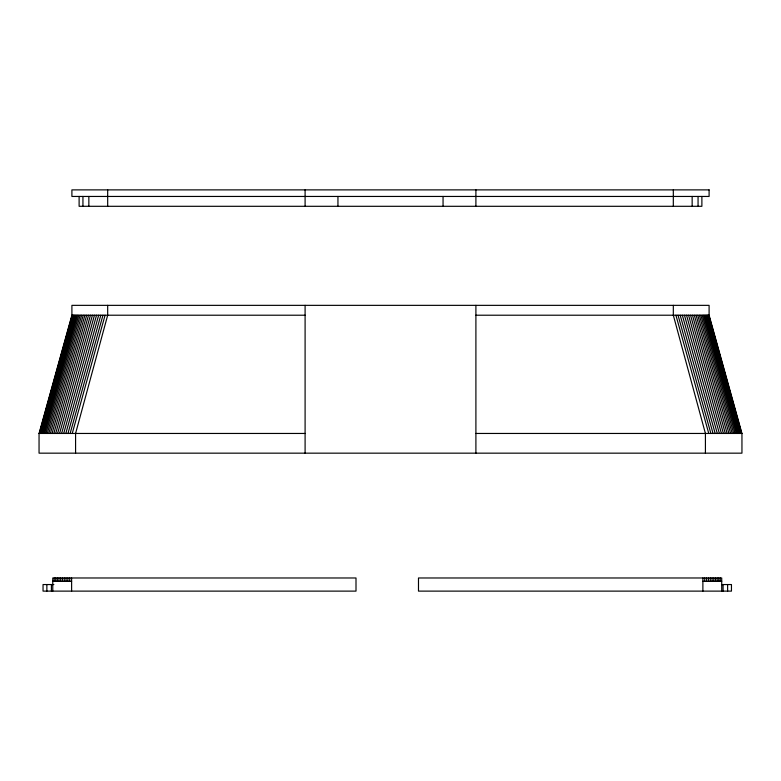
<?xml version="1.0" encoding="UTF-8"?>
<svg xmlns="http://www.w3.org/2000/svg" width="781" height="781" viewBox="0 0 781 781"><rect width="100%" height="100%" fill="white"/><g stroke="black" fill="none" stroke-linecap="round" stroke-linejoin="round"><path stroke-width="1.17" d="M46.87 591.119L46.87 584.549M51.409 591.119L51.409 584.549M52.776 591.119L52.766 577.979L355.999 577.979L356.009 591.119L43.043 591.119L43.043 584.549L53.86 584.549M702.88 591.119L702.88 577.979M704.745 581.269L704.755 577.979M706.61 581.269L706.62 577.979M708.455 581.269L708.465 577.979M710.271 581.269L710.28 577.979M712.067 581.269L712.067 577.979M713.814 581.269L713.824 577.979M715.513 581.269L715.523 577.979M717.163 581.269L717.173 577.979M718.754 581.269L718.764 577.979M720.277 581.269L720.277 577.979M721.712 581.269L721.722 577.979L418.489 577.979L418.489 591.119L731.455 591.119L731.455 584.549L721.712 584.549L721.712 581.269L702.88 581.269M39.05 433.455L71.901 315.212L71.901 305.351L709.099 305.351L709.099 315.212L741.95 433.455L741.95 453.165L39.05 453.165L39.05 433.455L305.098 433.455M39.314 433.455L72.164 315.212M39.685 433.455L72.526 315.212M40.173 433.455L73.023 315.212M40.807 433.455L73.658 315.212M41.578 433.455L74.429 315.212M42.477 433.455L75.327 315.212M43.502 433.455L76.353 315.212M44.654 433.455L77.504 315.212M45.923 433.455L78.774 315.212M47.309 433.455L80.15 315.212M48.793 433.455L81.644 315.212M50.384 433.455L83.235 315.212M52.063 433.455L84.914 315.212M53.84 433.455L86.681 315.212M55.685 433.455L88.526 315.212M57.599 433.455L90.45 315.212M59.581 433.455L92.431 315.212M61.621 433.455L94.462 315.212M63.7 433.455L96.541 315.212M65.819 433.455L98.66 315.212M67.957 433.455L100.808 315.212M70.124 433.455L102.965 315.212M72.242 433.455L105.084 315.212M71.901 315.212L305.098 315.212M475.902 315.212L709.099 315.212M475.902 433.455L741.95 433.455M52.776 581.269L71.618 581.269L71.618 591.119M708.836 315.212L741.686 433.455M708.474 315.212L741.315 433.455M707.976 315.212L740.827 433.455M707.342 315.212L740.193 433.455M706.571 315.212L739.422 433.455M705.673 315.212L738.523 433.455M704.647 315.212L737.498 433.455M703.496 315.212L736.346 433.455M702.226 315.212L735.077 433.455M700.85 315.212L733.691 433.455M699.356 315.212L732.207 433.455M697.765 315.212L730.616 433.455M696.086 315.212L728.937 433.455M694.319 315.212L727.16 433.455M692.474 315.212L725.315 433.455M690.55 315.212L723.401 433.455M688.569 315.212L721.419 433.455M686.538 315.212L719.379 433.455M684.459 315.212L717.3 433.455M682.34 315.212L715.181 433.455M680.192 315.212L713.043 433.455M678.035 315.212L710.876 433.455M675.916 315.212L708.757 433.455M71.608 577.979L71.618 581.269M69.743 577.979L69.753 581.269M67.879 577.979L67.888 581.269M66.034 577.979L66.043 581.269M64.218 577.979L64.218 581.269M62.421 577.979L62.431 581.269M60.674 577.979L60.684 581.269M58.975 577.979L58.975 581.269M57.325 577.979L57.325 581.269M55.734 577.979L55.744 581.269M54.211 577.979L54.221 581.269M727.619 584.549L727.628 591.119M723.079 584.549L723.089 591.119M721.712 584.549L721.722 591.119M705.419 453.165L705.419 433.455L673.32 315.212L673.32 305.351M701.885 196.451L701.885 206.301L79.115 206.301L79.115 196.451M698.058 196.451L698.058 206.301M692.151 196.451L692.151 206.301M673.32 189.881L673.31 206.301M475.902 189.881L475.902 206.301M475.902 305.351L475.902 453.165M443.052 196.451L443.052 206.301M337.948 196.451L337.948 206.301M305.098 189.881L305.098 206.301M305.098 305.351L305.098 453.165M107.68 189.881L107.69 206.301M107.68 305.351L107.68 315.212L75.581 433.455L75.581 453.165M88.849 196.451L88.849 206.301M82.942 196.451L82.942 206.301M709.099 189.881L71.901 189.881L71.901 196.451L709.099 196.451L709.099 189.881"/></g></svg>
